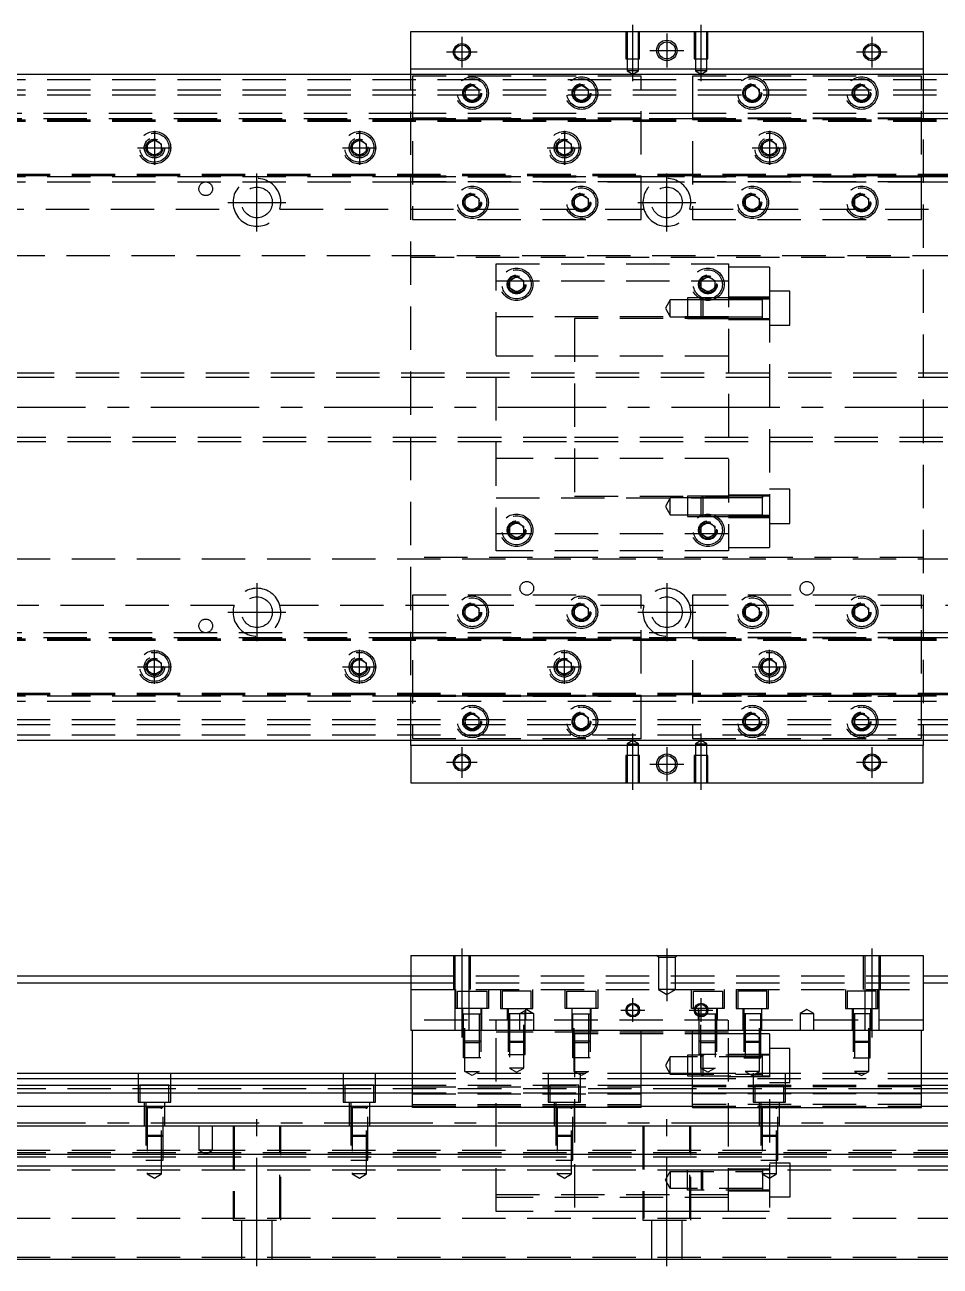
# Model space of a CAD drawing. Extents: x -29 to 1059, y -308 to 112.
# Drawn here: x 239.1 to 507, y -251.5 to 112 of the extents above; entities that cross this region are included whole.
import ezdxf

# ---------------------------------------------------------------- set-up
doc = ezdxf.new("R2010")
doc.units = 0
doc.linetypes.add('CENTER', pattern=[50.8, 31.75, -6.35, 6.35, -6.35])
doc.linetypes.add('DASHED', pattern=[19.05, 12.7, -6.35])
doc.layers.get('0').update_dxf_attribs({"linetype": 'CONTINUOUS'})
doc.layers.add('CENTER', color=1, linetype='CENTER')

msp = doc.modelspace()

# ---------------------------------------------------------------- linework, layer by layer
at = {"color": 7, "linetype": 'CONTINUOUS'}
for p, q in [((352, 99), (352, 110)), ((352, 110), (502, 110)), ((502, 110), (502, 99)), ((502, 99), (352, 99)), ((352, 97.5), (352, 99)), ((502, 99), (502, 97.5)), ((851, 97.5), (3, 97.5)), ((3, -97.5), (851, -97.5)), ((352, -99), (352, -97.5)), ((502, -97.5), (502, -99)), ((352, -99), (352, -110)), ((502, -99), (352, -99)), ((502, -110), (502, -99)), ((352, -110), (502, -110)), ((352, -160.49), (352, -182.49)), ((352, -160.49), (502, -160.49)), ((502, -160.49), (502, -182.49)), ((3, -166.49), (352, -166.49)), ((502, -166.49), (851, -166.49)), ((11, -168.49), (352, -168.49)), ((502, -168.49), (843, -168.49)), ((502, -182.49), (352, -182.49)), ((352.5, -204.99), (352.5, -182.49)), ((419.5, -204.99), (419.5, -182.49)), ((434.5, -204.99), (434.5, -182.49)), ((501.5, -204.99), (501.5, -182.49)), ((17, -194.99), (352.5, -194.99)), ((419.5, -194.99), (434.5, -194.99)), ((501.5, -194.99), (837, -194.99)), ((17, -196.529608), (352.5, -196.529608)), ((352.5, -198.61154), (17, -198.61154)), ((419.5, -196.529608), (434.5, -196.529608)), ((434.5, -198.61154), (419.5, -198.61154)), ((501.5, -196.529608), (837, -196.529608)), ((837, -198.61154), (501.5, -198.61154)), ((352.5, -200.826666), (17, -200.826666)), ((434.5, -200.826666), (419.5, -200.826666)), ((837, -200.826666), (501.5, -200.826666)), ((17, -204.671934), (352.5, -204.671934)), ((419.5, -204.99), (352.5, -204.99)), ((419.5, -204.671934), (434.5, -204.671934)), ((434.5, -204.99), (501.5, -204.99)), ((501.5, -204.671934), (837, -204.671934)), ((837, -210.49), (17, -210.49)), ((837, -218.79), (17, -218.79)), ((837, -222.19), (17, -222.19)), ((837, -249.49), (17, -249.49))]:
    msp.add_line(p, q, dxfattribs=at)
at = {"color": 3, "linetype": 'DASHED'}
for p, q in [((415.000006, 110), (415.000006, 102)), ((415.35, 110), (415.35, 102)), ((418.65, 102), (418.65, 110)), ((418.999994, 102), (418.999994, 110)), ((435.000006, 110), (435.000006, 102)), ((435.35, 110), (435.35, 102)), ((438.65, 102), (438.65, 110)), ((438.999994, 102), (438.999994, 110)), ((415.000006, 102), (418.999994, 102)), ((415.35, 102), (415.35, 98.5)), ((418.65, 98.5), (418.65, 102)), ((435.000006, 102), (438.999994, 102)), ((435.35, 102), (435.35, 98.5)), ((438.65, 98.5), (438.65, 102)), ((418.65, 98.5), (415.35, 98.5)), ((415.35, 98.5), (417, 97.547372)), ((417, 97.547372), (418.65, 98.5)), ((438.65, 98.5), (435.35, 98.5)), ((435.35, 98.5), (437, 97.547372)), ((437, 97.547372), (438.65, 98.5)), ((17, 96), (837, 96)), ((352, -97.5), (352, 97.5)), ((419.5, 97), (352.5, 97)), ((352.5, 97), (352.5, 55)), ((419.5, 55), (419.5, 97)), ((501.5, 97), (434.5, 97)), ((434.5, 97), (434.5, 55)), ((501.5, 55), (501.5, 97)), ((502, 97.5), (502, -97.5)), ((17, 93), (837, 93)), ((17, 91.5), (837, 91.5)), ((367.5, 92), (367.512884, 92.253488)), ((368, 93.1547), (370, 94.309402)), ((368, 90.8453), (368, 93.1547)), ((370, 94.309402), (372, 93.1547)), ((372, 93.1547), (372, 90.8453)), ((399.5, 92), (399.518502, 92.303588)), ((400, 93.1547), (402, 94.309402)), ((400, 90.8453), (400, 93.1547)), ((402, 94.309402), (404, 93.1547)), ((404, 93.1547), (404, 90.8453)), ((450, 93.1547), (452, 94.309402)), ((450, 90.8453), (450, 93.1547)), ((452, 94.309402), (454, 93.1547)), ((454, 93.1547), (454, 90.8453)), ((454.483582, 92.286038), (454.5, 92)), ((482, 93.1547), (484, 94.309402)), ((482, 90.8453), (482, 93.1547)), ((484, 94.309402), (486, 93.1547)), ((486, 93.1547), (486, 90.8453)), ((486.483582, 92.286038), (486.5, 92)), ((370, 89.690598), (368, 90.8453)), ((372, 90.8453), (370, 89.690598)), ((402, 89.690598), (400, 90.8453)), ((404, 90.8453), (402, 89.690598)), ((452, 89.690598), (450, 90.8453)), ((454, 90.8453), (452, 89.690598)), ((484, 89.690598), (482, 90.8453)), ((486, 90.8453), (484, 89.690598)), ((352.5, 86), (17, 86)), ((352.5, 84.460392), (17, 84.460392)), ((17, 84.204452), (837, 84.204452)), ((17, 84.2), (837, 84.2)), ((17, 83.8), (837, 83.8)), ((419.5, 86), (352.5, 86)), ((419.5, 86), (352.5, 86)), ((419.5, 84.643014), (352.5, 84.643014)), ((352.5, 84.6), (419.5, 84.6)), ((419.5, 84.460392), (352.5, 84.460392)), ((419.5, 84.460392), (352.5, 84.460392)), ((352.5, 84.3), (419.5, 84.3)), ((434.5, 86), (419.5, 86)), ((434.5, 84.460392), (419.5, 84.460392)), ((501.5, 86), (434.5, 86)), ((501.5, 86), (434.5, 86)), ((501.5, 84.643014), (434.5, 84.643014)), ((434.5, 84.6), (501.5, 84.6)), ((501.5, 84.460392), (434.5, 84.460392)), ((501.5, 84.460392), (434.5, 84.460392)), ((434.5, 84.3), (501.5, 84.3)), ((837, 86), (501.5, 86)), ((837, 84.460392), (501.5, 84.460392)), ((275, 77.1547), (277, 78.309402)), ((275, 74.8453), (275, 77.1547)), ((277, 78.309402), (279, 77.1547)), ((279, 77.1547), (279, 74.8453)), ((335, 77.1547), (337, 78.309402)), ((335, 74.8453), (335, 77.1547)), ((337, 78.309402), (339, 77.1547)), ((339, 77.1547), (339, 74.8453)), ((395, 77.1547), (397, 78.309402)), ((395, 74.8453), (395, 77.1547)), ((397, 78.309402), (399, 77.1547)), ((399, 77.1547), (399, 74.8453)), ((455, 77.1547), (457, 78.309402)), ((455, 74.8453), (455, 77.1547)), ((457, 78.309402), (459, 77.1547)), ((459, 77.1547), (459, 74.8453)), ((274.5, 76), (274.518502, 76.303588)), ((277, 73.690598), (275, 74.8453)), ((279, 74.8453), (277, 73.690598)), ((337, 73.690598), (335, 74.8453)), ((339, 74.8453), (337, 73.690598)), ((339.483582, 76.286038), (339.5, 76)), ((397, 73.690598), (395, 74.8453)), ((399, 74.8453), (397, 73.690598)), ((399.483582, 76.286038), (399.5, 76)), ((457, 73.690598), (455, 74.8453)), ((459, 74.8453), (457, 73.690598)), ((459.483582, 76.286038), (459.5, 76)), ((837, 68.2), (17, 68.2)), ((837, 67.8), (17, 67.8)), ((837, 67.795548), (17, 67.795548)), ((17, 67.539608), (352.5, 67.539608)), ((17, 66), (352.5, 66)), ((419.5, 67.7), (352.5, 67.7)), ((419.5, 67.539608), (352.5, 67.539608)), ((352.5, 67.539608), (419.5, 67.539608)), ((419.5, 67.4), (352.5, 67.4)), ((419.5, 67.356986), (352.5, 67.356986)), ((419.5, 66), (352.5, 66)), ((352.5, 66), (419.5, 66)), ((419.5, 67.539608), (434.5, 67.539608)), ((419.5, 66), (434.5, 66)), ((501.5, 67.7), (434.5, 67.7)), ((501.5, 67.539608), (434.5, 67.539608)), ((434.5, 67.539608), (501.5, 67.539608)), ((501.5, 67.4), (434.5, 67.4)), ((501.5, 67.356986), (434.5, 67.356986)), ((501.5, 66), (434.5, 66)), ((434.5, 66), (501.5, 66)), ((501.5, 67.539608), (837, 67.539608)), ((501.5, 66), (837, 66)), ((368, 61.1547), (370, 62.309402)), ((370, 62.309402), (372, 61.1547)), ((400, 61.1547), (402, 62.309402)), ((402, 62.309402), (404, 61.1547)), ((450, 61.1547), (452, 62.309402)), ((452, 62.309402), (454, 61.1547)), ((482, 61.1547), (484, 62.309402)), ((484, 62.309402), (486, 61.1547)), ((368, 58.8453), (368, 61.1547)), ((370, 57.690598), (368, 58.8453)), ((372, 58.8453), (370, 57.690598)), ((372, 61.1547), (372, 58.8453)), ((372.483582, 60.286038), (372.5, 60)), ((400, 58.8453), (400, 61.1547)), ((402, 57.690598), (400, 58.8453)), ((404, 58.8453), (402, 57.690598)), ((404, 61.1547), (404, 58.8453)), ((404.483582, 60.286038), (404.5, 60)), ((450, 58.8453), (450, 61.1547)), ((452, 57.690598), (450, 58.8453)), ((454, 58.8453), (452, 57.690598)), ((454, 61.1547), (454, 58.8453)), ((454.483582, 60.286038), (454.5, 60)), ((482, 58.8453), (482, 61.1547)), ((484, 57.690598), (482, 58.8453)), ((486, 58.8453), (484, 57.690598)), ((486, 61.1547), (486, 58.8453)), ((486.483582, 60.286038), (486.5, 60)), ((73.708204, 58), (300.291796, 58)), ((313.708204, 58), (420.291796, 58)), ((352.5, 55), (419.5, 55)), ((433.708204, 58), (540.291796, 58)), ((434.5, 55), (501.5, 55)), ((22.640312, 44.5), (837, 44.5)), ((352, 44), (502, 44)), ((377, 42), (445, 42)), ((377, -42), (377, 42)), ((445, 42), (445, -42)), ((457, 41), (445, 41)), ((457, 41), (457, 31.701734)), ((377, 37), (445, 37)), ((381, 37.1547), (383, 38.309402)), ((381, 34.8453), (381, 37.1547)), ((383, 38.309402), (385, 37.1547)), ((385, 37.1547), (385, 34.8453)), ((437, 37.1547), (439, 38.309402)), ((437, 34.8453), (437, 37.1547)), ((439, 38.309402), (441, 37.1547)), ((441, 37.1547), (441, 34.8453)), ((380.5, 36), (380.512884, 36.253488)), ((383, 33.690598), (381, 34.8453)), ((385, 34.8453), (383, 33.690598)), ((439, 33.690598), (437, 34.8453)), ((441, 34.8453), (439, 33.690598)), ((441.483582, 36.286038), (441.5, 36)), ((463, 34.011852), (457, 34.011852)), ((463, 24.011852), (463, 34.011852)), ((428, 31.511852), (426.556624, 29.011852)), ((428, 26.511852), (428, 31.511852)), ((433, 31.511852), (428, 31.511852)), ((433, 32.011846), (433, 26.011856)), ((437.49998, 32.011846), (433, 32.011846)), ((436.99998, 31.511852), (433, 31.511852)), ((437.5, 32.011852), (437, 31.511852)), ((437, 26.511852), (437, 31.511852)), ((445, 31.511852), (437, 31.511852)), ((445, 31.511852), (437, 31.511852)), ((437.5, 32.011852), (437.5, 26.011852)), ((445, 32.011852), (437.5, 32.011852)), ((445, 32.011846), (437.5, 32.011846)), ((457, 32.261852), (445, 32.261852)), ((457, 31.701734), (445, 31.701734)), ((455.005, 32.011852), (445.00002, 32.011852)), ((455, 31.511852), (445.00002, 31.511852)), ((457, 32.011852), (454.995, 32.011852)), ((455, 26.011846), (455, 32.011856)), ((457, 31.701734), (457, -31.701734)), ((445, 26.5), (377, 26.5)), ((400, 26), (400, -26)), ((445, 26), (400, 26)), ((426.556624, 29.011852), (428, 26.511852)), ((428, 26.511852), (433, 26.511852)), ((433, 26.511852), (436.99998, 26.511852)), ((433, 26.011856), (437.49998, 26.011856)), ((437, 26.511852), (445, 26.511852)), ((437, 26.511852), (445, 26.511852)), ((437, 26.511852), (437.5, 26.011852)), ((437.5, 26.011856), (445, 26.011856)), ((437.5, 26.011852), (445, 26.011852)), ((445, 25.761852), (457, 25.761852)), ((445.00002, 26.511852), (455, 26.511852)), ((445.00002, 26.011852), (455.005, 26.011852)), ((454.995, 26.011852), (457, 26.011852)), ((457, 24.011852), (463, 24.011852)), ((445, 15), (377, 15)), ((399.99998, 10), (42, 10)), ((399.99998, 8.75), (42, 8.75)), ((457, 10), (400, 10)), ((457, 9.999994), (400, 9.999994)), ((457, 8.75), (400, 8.75)), ((457, 8.75), (400, 8.75)), ((780.005, 10), (457.00002, 10)), ((780, 8.75), (457.00002, 8.75)), ((42, -8.75), (399.99998, -8.75)), ((42, -10), (399.99998, -10)), ((400, -8.75), (457, -8.75)), ((400, -8.75), (457, -8.75)), ((400, -9.999994), (457, -9.999994)), ((400, -10), (457, -10)), ((457.00002, -8.75), (780, -8.75)), ((457.00002, -10), (780.005, -10)), ((445, -15), (377, -15)), ((463, -24.011852), (457, -24.011852)), ((463, -34.011852), (463, -24.011852)), ((377, -26.5), (445, -26.5)), ((400, -26), (445, -26)), ((428, -26.511852), (426.556624, -29.011852)), ((426.556624, -29.011852), (428, -31.511852)), ((428, -31.511852), (428, -26.511852)), ((433, -26.511852), (428, -26.511852)), ((433, -26.011856), (433, -32.011846)), ((437.49998, -26.011856), (433, -26.011856)), ((436.99998, -26.511852), (433, -26.511852)), ((437.5, -26.011852), (437, -26.511852)), ((437, -31.511852), (437, -26.511852)), ((445, -26.511852), (437, -26.511852)), ((445, -26.511852), (437, -26.511852)), ((437.5, -26.011852), (437.5, -32.011852)), ((445, -26.011852), (437.5, -26.011852)), ((445, -26.011856), (437.5, -26.011856)), ((457, -25.761852), (445, -25.761852)), ((455.005, -26.011852), (445.00002, -26.011852)), ((455, -26.511852), (445.00002, -26.511852)), ((457, -26.011852), (454.995, -26.011852)), ((455, -32.010828), (455, -26.011846)), ((455, -26.361648), (455, -26.011852)), ((455, -26.011852), (455, -26.361648)), ((455, -31.662054), (455, -26.361648)), ((428, -31.511852), (433, -31.511852)), ((433, -31.511852), (436.99998, -31.511852)), ((433, -32.011846), (437.49998, -32.011846)), ((437, -31.511852), (445, -31.511852)), ((437, -31.511852), (445, -31.511852)), ((437, -31.511852), (437.5, -32.011852)), ((437.5, -32.011846), (445, -32.011846)), ((437.5, -32.011852), (445, -32.011852)), ((457, -31.701734), (445, -31.701734)), ((457, -31.701734), (445, -31.701734)), ((445, -32.261852), (457, -32.261852)), ((445.00002, -31.511852), (455, -31.511852)), ((445.00002, -32.011852), (455.005, -32.011852)), ((454.995, -32.011852), (457, -32.011852)), ((455, -32.011852), (455, -31.662054)), ((455, -31.662054), (455, -32.011852)), ((455, -32.011856), (455, -32.010828)), ((457, -31.701734), (457, -41)), ((381, -34.8453), (383, -33.690598)), ((381, -37.1547), (381, -34.8453)), ((383, -33.690598), (385, -34.8453)), ((385, -34.8453), (385, -37.1547)), ((385.483582, -35.713962), (385.5, -36)), ((437, -34.8453), (439, -33.690598)), ((437, -37.1547), (437, -34.8453)), ((439, -33.690598), (441, -34.8453)), ((441, -34.8453), (441, -37.1547)), ((441.483582, -35.713962), (441.5, -36)), ((457, -34.011852), (463, -34.011852)), ((445, -37), (377, -37)), ((383, -38.309402), (381, -37.1547)), ((385, -37.1547), (383, -38.309402)), ((439, -38.309402), (437, -37.1547)), ((441, -37.1547), (439, -38.309402)), ((445, -42), (377, -42)), ((445, -41), (457, -41)), ((837, -44.5), (22.640312, -44.5)), ((502, -44), (352, -44)), ((300.291796, -58), (73.708204, -58)), ((420.291796, -58), (313.708204, -58)), ((352.5, -55), (352.5, -97)), ((419.5, -55), (352.5, -55)), ((368, -58.8453), (370, -57.690598)), ((370, -57.690598), (372, -58.8453)), ((400, -58.8453), (402, -57.690598)), ((402, -57.690598), (404, -58.8453)), ((419.5, -97), (419.5, -55)), ((540.291796, -58), (433.708204, -58)), ((501.5, -55), (434.5, -55)), ((434.5, -55), (434.5, -97)), ((450, -58.8453), (452, -57.690598)), ((452, -57.690598), (454, -58.8453)), ((482, -58.8453), (484, -57.690598)), ((484, -57.690598), (486, -58.8453)), ((501.5, -97), (501.5, -55)), ((367.5, -60), (367.512884, -59.746512)), ((368, -61.1547), (368, -58.8453)), ((370, -62.309402), (368, -61.1547)), ((372, -61.1547), (370, -62.309402)), ((372, -58.8453), (372, -61.1547)), ((400, -61.1547), (400, -58.8453)), ((402, -62.309402), (400, -61.1547)), ((404, -61.1547), (402, -62.309402)), ((404, -58.8453), (404, -61.1547)), ((404.483582, -59.713962), (404.5, -60)), ((450, -61.1547), (450, -58.8453)), ((452, -62.309402), (450, -61.1547)), ((454, -61.1547), (452, -62.309402)), ((454, -58.8453), (454, -61.1547)), ((454.483582, -59.713962), (454.5, -60)), ((481.5, -60), (481.512884, -59.746512)), ((482, -61.1547), (482, -58.8453)), ((484, -62.309402), (482, -61.1547)), ((486, -61.1547), (484, -62.309402)), ((486, -58.8453), (486, -61.1547)), ((352.5, -66), (17, -66)), ((352.5, -67.539608), (17, -67.539608)), ((17, -67.795548), (837, -67.795548)), ((17, -67.8), (837, -67.8)), ((17, -68.2), (837, -68.2)), ((419.5, -66), (352.5, -66)), ((419.5, -66), (352.5, -66)), ((419.5, -67.356986), (352.5, -67.356986)), ((352.5, -67.4), (419.5, -67.4)), ((419.5, -67.539608), (352.5, -67.539608)), ((419.5, -67.539608), (352.5, -67.539608)), ((352.5, -67.7), (419.5, -67.7)), ((434.5, -66), (419.5, -66)), ((434.5, -67.539608), (419.5, -67.539608)), ((501.5, -66), (434.5, -66)), ((501.5, -66), (434.5, -66)), ((501.5, -67.356986), (434.5, -67.356986)), ((434.5, -67.4), (501.5, -67.4)), ((501.5, -67.539608), (434.5, -67.539608)), ((501.5, -67.539608), (434.5, -67.539608)), ((434.5, -67.7), (501.5, -67.7)), ((837, -66), (501.5, -66)), ((837, -67.539608), (501.5, -67.539608)), ((275, -74.8453), (277, -73.690598)), ((275, -77.1547), (275, -74.8453)), ((277, -73.690598), (279, -74.8453)), ((279, -74.8453), (279, -77.1547)), ((279.483582, -75.713962), (279.5, -76)), ((334.5, -76), (334.512884, -75.746512)), ((335, -74.8453), (337, -73.690598)), ((335, -77.1547), (335, -74.8453)), ((337, -73.690598), (339, -74.8453)), ((339, -74.8453), (339, -77.1547)), ((395, -74.8453), (397, -73.690598)), ((395, -77.1547), (395, -74.8453)), ((397, -73.690598), (399, -74.8453)), ((399, -74.8453), (399, -77.1547)), ((399.483582, -75.713962), (399.5, -76)), ((454.5, -76), (454.518502, -75.696412)), ((455, -74.8453), (457, -73.690598)), ((455, -77.1547), (455, -74.8453)), ((457, -73.690598), (459, -74.8453)), ((459, -74.8453), (459, -77.1547)), ((277, -78.309402), (275, -77.1547)), ((279, -77.1547), (277, -78.309402)), ((337, -78.309402), (335, -77.1547)), ((339, -77.1547), (337, -78.309402)), ((397, -78.309402), (395, -77.1547)), ((399, -77.1547), (397, -78.309402)), ((457, -78.309402), (455, -77.1547)), ((459, -77.1547), (457, -78.309402)), ((837, -83.8), (17, -83.8)), ((837, -84.2), (17, -84.2)), ((837, -84.204452), (17, -84.204452)), ((17, -84.460392), (837, -84.460392)), ((17, -86), (837, -86)), ((352.5, -84.3), (419.5, -84.3)), ((352.5, -84.6), (419.5, -84.6)), ((419.5, -84.643014), (352.5, -84.643014)), ((434.5, -84.3), (501.5, -84.3)), ((434.5, -84.6), (501.5, -84.6)), ((501.5, -84.643014), (434.5, -84.643014)), ((368, -90.8453), (370, -89.690598)), ((368, -93.1547), (368, -90.8453)), ((370, -89.690598), (372, -90.8453)), ((372, -90.8453), (372, -93.1547)), ((400, -90.8453), (402, -89.690598)), ((400, -93.1547), (400, -90.8453)), ((402, -89.690598), (404, -90.8453)), ((404, -90.8453), (404, -93.1547)), ((450, -90.8453), (452, -89.690598)), ((450, -93.1547), (450, -90.8453)), ((452, -89.690598), (454, -90.8453)), ((454, -90.8453), (454, -93.1547)), ((482, -90.8453), (484, -89.690598)), ((482, -93.1547), (482, -90.8453)), ((484, -89.690598), (486, -90.8453)), ((486, -90.8453), (486, -93.1547)), ((837, -91.5), (17, -91.5)), ((837, -93), (17, -93)), ((370, -94.309402), (368, -93.1547)), ((372, -93.1547), (370, -94.309402)), ((372.483582, -91.713962), (372.5, -92)), ((402, -94.309402), (400, -93.1547)), ((404, -93.1547), (402, -94.309402)), ((404.483582, -91.713962), (404.5, -92)), ((449.5, -92), (449.518502, -91.696412)), ((452, -94.309402), (450, -93.1547)), ((454, -93.1547), (452, -94.309402)), ((481.5, -92), (481.512884, -91.746512)), ((484, -94.309402), (482, -93.1547)), ((486, -93.1547), (484, -94.309402)), ((837, -96), (17, -96)), ((352.5, -97), (419.5, -97)), ((417, -97.547372), (415.35, -98.5)), ((418.65, -98.5), (417, -97.547372)), ((434.5, -97), (501.5, -97)), ((437, -97.547372), (435.35, -98.5)), ((438.65, -98.5), (437, -97.547372)), ((415.35, -98.5), (417, -98.5)), ((415.35, -98.5), (415.35, -102)), ((417, -98.5), (418.65, -98.5)), ((418.65, -102), (418.65, -98.5)), ((435.35, -98.5), (437, -98.5)), ((435.35, -98.5), (435.35, -102)), ((437, -98.5), (438.65, -98.5)), ((438.65, -102), (438.65, -98.5)), ((418.999994, -102), (415.000006, -102)), ((415.000006, -102), (415.000006, -110)), ((415.35, -102), (415.35, -110)), ((418.65, -110), (418.65, -102)), ((418.999994, -110), (418.999994, -102)), ((438.999994, -102), (435.000006, -102)), ((435.000006, -102), (435.000006, -110)), ((435.35, -102), (435.35, -110)), ((438.65, -110), (438.65, -102)), ((438.999994, -110), (438.999994, -102)), ((364.500006, -160.49), (364.500006, -170.49)), ((364.9, -160.49), (364.9, -170.49)), ((369.1, -170.49), (369.1, -160.49)), ((369.499994, -170.49), (369.499994, -160.49)), ((424.5, -160.99), (424, -160.49)), ((424.5, -160.99), (424.5, -170.49)), ((424.5, -160.99), (429.5, -160.99)), ((429.5, -160.99), (430, -160.49)), ((429.5, -170.49), (429.5, -160.99)), ((484.500006, -160.49), (484.500006, -170.49)), ((484.9, -160.49), (484.9, -170.49)), ((489.1, -170.49), (489.1, -160.49)), ((489.499994, -170.49), (489.499994, -160.49)), ((352, -166.49), (502, -166.49)), ((352, -168.49), (502, -168.49)), ((352, -170.49), (502, -170.49)), ((364.9, -170.49), (364.9, -182.49)), ((365.25, -175.99), (365.25, -170.49)), ((369.1, -182.49), (369.1, -170.49)), ((374.75, -170.49), (374.75, -175.99)), ((378.25, -170.49), (378.25, -175.99)), ((387.75, -175.99), (387.75, -170.49)), ((397.25, -175.99), (397.25, -170.49)), ((406.75, -170.49), (406.75, -175.99)), ((429.5, -170.49), (424.5, -170.49)), ((424.5, -170.49), (427, -171.933376)), ((427, -171.933376), (429.5, -170.49)), ((434.25, -175.99), (434.25, -170.49)), ((443.75, -170.49), (443.75, -175.99)), ((447.25, -170.49), (447.25, -175.99)), ((456.75, -175.99), (456.75, -170.49)), ((479.25, -170.49), (479.25, -175.99)), ((484.9, -170.49), (484.9, -182.49)), ((488.75, -175.99), (488.75, -170.49)), ((489.1, -182.49), (489.1, -170.49)), ((365.75, -170.99), (374.25, -170.99)), ((365.75, -175.99), (365.75, -170.99)), ((374.25, -170.99), (374.25, -175.99)), ((387.25, -170.99), (378.75, -170.99)), ((378.75, -170.99), (378.75, -175.99)), ((387.25, -175.99), (387.25, -170.99)), ((397.75, -170.99), (406.25, -170.99)), ((397.75, -175.99), (397.75, -170.99)), ((406.25, -170.99), (406.25, -175.99)), ((434.75, -170.99), (443.25, -170.99)), ((434.75, -175.99), (434.75, -170.99)), ((443.25, -170.99), (443.25, -175.99)), ((456.25, -170.99), (447.75, -170.99)), ((447.75, -170.99), (447.75, -175.99)), ((456.25, -175.99), (456.25, -170.99)), ((488.25, -170.99), (479.75, -170.99)), ((479.75, -170.99), (479.75, -175.99)), ((488.25, -175.99), (488.25, -170.99)), ((374.75, -175.99), (365.25, -175.99)), ((367.25, -182.49), (367.25, -175.99)), ((367.499994, -177.59), (372.500006, -177.59)), ((367.500006, -190.49), (367.500006, -175.99)), ((367.9, -194.49), (367.9, -177.59)), ((372.1, -177.59), (372.1, -194.49)), ((372.499994, -175.99), (372.499994, -190.49)), ((372.75, -175.99), (372.75, -182.49)), ((378.25, -175.99), (387.75, -175.99)), ((380.25, -175.99), (380.25, -179.49)), ((385.500006, -177.59), (380.499994, -177.59)), ((385.500006, -177.59), (380.499994, -177.59)), ((380.500006, -175.99), (380.500006, -189.49)), ((380.9, -177.59), (380.9, -193.49)), ((384, -177.49), (386, -176.3353)), ((386, -177.49), (384, -177.49)), ((384, -182.49), (384, -177.49)), ((385.1, -193.49), (385.1, -177.59)), ((385.499994, -189.49), (385.499994, -175.99)), ((385.75, -179.49), (385.75, -175.99)), ((386, -176.3353), (388, -177.49)), ((388, -177.49), (386, -177.49)), ((388, -177.49), (388, -182.49)), ((406.75, -175.99), (397.25, -175.99)), ((399.25, -182.49), (399.25, -175.99)), ((399.499994, -177.59), (404.500006, -177.59)), ((399.500006, -190.49), (399.500006, -175.99)), ((399.9, -194.49), (399.9, -177.59)), ((404.1, -177.59), (404.1, -194.49)), ((404.499994, -175.99), (404.499994, -190.49)), ((404.75, -175.99), (404.75, -182.49)), ((443.75, -175.99), (434.25, -175.99)), ((436.25, -179.49), (436.25, -175.99)), ((436.499994, -177.59), (441.500006, -177.59)), ((436.499994, -177.59), (441.500006, -177.59)), ((436.500006, -189.49), (436.500006, -175.99)), ((436.9, -193.49), (436.9, -177.59)), ((441.1, -177.59), (441.1, -193.49)), ((441.499994, -175.99), (441.499994, -189.49)), ((441.75, -175.99), (441.75, -179.49)), ((447.25, -175.99), (456.75, -175.99)), ((449.25, -175.99), (449.25, -182.49)), ((454.500006, -177.59), (449.499994, -177.59)), ((449.500006, -175.99), (449.500006, -190.49)), ((449.9, -177.59), (449.9, -194.49)), ((454.1, -194.49), (454.1, -177.59)), ((454.499994, -190.49), (454.499994, -175.99)), ((454.75, -182.49), (454.75, -175.99)), ((468, -176.3353), (466, -177.49)), ((466, -177.49), (468, -177.49)), ((466, -177.49), (466, -182.49)), ((470, -177.49), (468, -176.3353)), ((468, -177.49), (470, -177.49)), ((470, -182.49), (470, -177.49)), ((479.25, -175.99), (488.75, -175.99)), ((481.25, -175.99), (481.25, -182.49)), ((486.500006, -177.59), (481.499994, -177.59)), ((481.500006, -175.99), (481.500006, -190.49)), ((481.9, -177.59), (481.9, -194.49)), ((486.1, -194.49), (486.1, -177.59)), ((486.499994, -190.49), (486.499994, -175.99)), ((486.75, -182.49), (486.75, -175.99)), ((502, -179.49), (352, -179.49)), ((377, -182.49), (377, -179.49)), ((445, -182.49), (445, -179.49)), ((377, -235.49), (377, -182.49)), ((445, -182.99), (377, -182.99)), ((400, -183.49), (400, -235.49)), ((445, -183.49), (400, -183.49)), ((445, -235.49), (445, -182.49)), ((457, -183.49), (445, -183.49)), ((449.9, -183.49), (449.5, -183.49)), ((457, -183.49), (457, -235.49)), ((372.5, -185.59), (367.5, -185.59)), ((367.9, -185.99), (367.5, -185.59)), ((367.9, -185.99), (372.1, -185.99)), ((372.5, -185.59), (372.1, -185.99)), ((380.5, -185.59), (385.5, -185.59)), ((380.5, -185.59), (380.9, -185.99)), ((385.1, -185.99), (380.9, -185.99)), ((385.1, -185.99), (385.5, -185.59)), ((404.5, -185.59), (399.5, -185.59)), ((399.9, -185.99), (399.5, -185.59)), ((399.9, -185.99), (404.1, -185.99)), ((404.5, -185.59), (404.1, -185.99)), ((441.5, -185.59), (436.5, -185.59)), ((436.9, -185.99), (436.5, -185.59)), ((436.9, -185.99), (441.1, -185.99)), ((441.5, -185.59), (441.1, -185.99)), ((449.5, -185.59), (454.5, -185.59)), ((449.5, -185.59), (449.9, -185.99)), ((454.1, -185.99), (449.9, -185.99)), ((454.1, -185.99), (454.5, -185.59)), ((463, -187.74), (457, -187.74)), ((463, -197.74), (463, -187.74)), ((481.5, -185.59), (486.5, -185.59)), ((481.5, -185.59), (481.9, -185.99)), ((486.1, -185.99), (481.9, -185.99)), ((486.1, -185.99), (486.5, -185.59)), ((372.499994, -190.49), (367.500006, -190.49)), ((380.500006, -189.49), (385.499994, -189.49)), ((404.499994, -190.49), (399.500006, -190.49)), ((428, -190.24), (426.556624, -192.74)), ((428, -195.24), (428, -190.24)), ((455, -190.24), (428, -190.24)), ((433, -189.740006), (433, -195.739994)), ((457, -189.740006), (433, -189.740006)), ((441.499994, -189.49), (436.500006, -189.49)), ((437.5, -189.74), (437, -190.24)), ((437, -195.24), (437, -190.24)), ((437.5, -189.74), (437.5, -195.74)), ((457, -189.49), (445, -189.49)), ((449.500006, -190.49), (454.499994, -190.49)), ((455, -195.740006), (455, -189.739994)), ((481.500006, -190.49), (486.499994, -190.49)), ((272.25, -194.99), (272.25, -203.49)), ((281.75, -203.49), (281.75, -194.99)), ((332.25, -194.99), (332.25, -203.49)), ((341.75, -203.49), (341.75, -194.99)), ((352.5, -194.99), (419.5, -194.99)), ((367.9, -194.49), (372.1, -194.49)), ((370, -195.702436), (367.9, -194.49)), ((372.1, -194.49), (370, -195.702436)), ((385.1, -193.49), (380.9, -193.49)), ((380.9, -193.49), (383, -194.702436)), ((383, -194.702436), (385.1, -193.49)), ((392.25, -194.99), (392.25, -203.49)), ((399.9, -194.49), (404.1, -194.49)), ((402, -195.702436), (399.9, -194.49)), ((401.75, -203.49), (401.75, -194.99)), ((404.1, -194.49), (402, -195.702436)), ((426.556624, -192.74), (428, -195.24)), ((428, -195.24), (455, -195.24)), ((433, -195.739994), (457, -195.739994)), ((434.5, -194.99), (501.5, -194.99)), ((436.9, -193.49), (441.1, -193.49)), ((439, -194.702436), (436.9, -193.49)), ((437, -195.24), (437.5, -195.74)), ((441.1, -193.49), (439, -194.702436)), ((445, -195.99), (457, -195.99)), ((454.1, -194.49), (449.9, -194.49)), ((449.9, -194.49), (452, -195.702436)), ((452, -195.702436), (454.1, -194.49)), ((452.25, -194.99), (452.25, -203.49)), ((461.75, -203.49), (461.75, -194.99)), ((486.1, -194.49), (481.9, -194.49)), ((481.9, -194.49), (484, -195.702436)), ((484, -195.702436), (486.1, -194.49)), ((42, -199.489994), (780, -199.489994)), ((281.25, -198.49), (272.75, -198.49)), ((272.75, -198.49), (272.75, -203.49)), ((281.25, -203.49), (281.25, -198.49)), ((341.25, -198.49), (332.75, -198.49)), ((332.75, -198.49), (332.75, -203.49)), ((341.25, -203.49), (341.25, -198.49)), ((352.5, -196.529608), (419.5, -196.529608)), ((419.5, -198.61154), (352.5, -198.61154)), ((352.5, -199.01668), (419.5, -199.01668)), ((401.25, -198.49), (392.75, -198.49)), ((392.75, -198.49), (392.75, -203.49)), ((401.25, -203.49), (401.25, -198.49)), ((434.5, -196.529608), (501.5, -196.529608)), ((501.5, -198.61154), (434.5, -198.61154)), ((501.5, -199.01668), (434.5, -199.01668)), ((461.25, -198.49), (452.75, -198.49)), ((452.75, -198.49), (452.75, -203.49)), ((457, -197.74), (463, -197.74)), ((461.25, -203.49), (461.25, -198.49)), ((42, -200.739994), (780, -200.739994)), ((272.25, -203.49), (281.75, -203.49)), ((274, -203.49), (274, -210.49)), ((274.500006, -203.49), (274.500006, -220.49)), ((279.499994, -220.49), (279.499994, -203.49)), ((280, -210.49), (280, -203.49)), ((332.25, -203.49), (341.75, -203.49)), ((334, -203.49), (334, -210.49)), ((334.500006, -203.49), (334.500006, -220.49)), ((339.499994, -220.49), (339.499994, -203.49)), ((340, -210.49), (340, -203.49)), ((419.5, -200.826666), (352.5, -200.826666)), ((352.5, -201.07), (419.5, -201.07)), ((392.25, -203.49), (401.75, -203.49)), ((394, -203.49), (394, -210.49)), ((394.500006, -203.49), (394.500006, -220.49)), ((399.499994, -220.49), (399.499994, -203.49)), ((400, -210.49), (400, -203.49)), ((501.5, -200.826666), (434.5, -200.826666)), ((501.5, -201.07), (434.5, -201.07)), ((452.25, -203.49), (461.75, -203.49)), ((454, -203.49), (454, -210.49)), ((454.500006, -203.49), (454.500006, -220.49)), ((459.499994, -220.49), (459.499994, -203.49)), ((460, -210.49), (460, -203.49)), ((279.500006, -205.09), (274.499994, -205.09)), ((274.9, -205.09), (274.9, -224.49)), ((279.1, -224.49), (279.1, -205.09)), ((339.500006, -205.09), (334.499994, -205.09)), ((334.9, -205.09), (334.9, -224.49)), ((339.1, -224.49), (339.1, -205.09)), ((352.5, -204.167372), (419.5, -204.167372)), ((352.5, -204.671934), (419.5, -204.671934)), ((399.500006, -205.09), (394.499994, -205.09)), ((394.9, -205.09), (394.9, -224.49)), ((399.1, -224.49), (399.1, -205.09)), ((501.5, -204.167372), (434.5, -204.167372)), ((434.5, -204.671934), (501.5, -204.671934)), ((459.500006, -205.09), (454.499994, -205.09)), ((454.9, -205.09), (454.9, -224.49)), ((459.1, -224.49), (459.1, -205.09)), ((290, -210.49), (290, -217.49)), ((294, -217.49), (294, -210.49)), ((300, -210.49), (300, -237.99)), ((300.291796, -210.49), (300.291796, -237.49)), ((313.708204, -237.49), (313.708204, -210.49)), ((314, -237.99), (314, -210.49)), ((420, -210.49), (420, -237.99)), ((420.291796, -210.49), (420.291796, -237.49)), ((433.708204, -237.49), (433.708204, -210.49)), ((434, -237.99), (434, -210.49)), ((274.5, -213.09), (279.5, -213.09)), ((274.5, -213.09), (274.9, -213.49)), ((279.1, -213.49), (274.9, -213.49)), ((279.1, -213.49), (279.5, -213.09)), ((334.5, -213.09), (339.5, -213.09)), ((334.5, -213.09), (334.9, -213.49)), ((339.1, -213.49), (334.9, -213.49)), ((339.1, -213.49), (339.5, -213.09)), ((394.5, -213.09), (399.5, -213.09)), ((394.5, -213.09), (394.9, -213.49)), ((399.1, -213.49), (394.9, -213.49)), ((399.1, -213.49), (399.5, -213.09)), ((454.5, -213.09), (459.5, -213.09)), ((454.5, -213.09), (454.9, -213.49)), ((459.1, -213.49), (454.9, -213.49)), ((459.1, -213.49), (459.5, -213.09)), ((837, -217.64), (17, -217.64)), ((294, -217.49), (290, -217.49)), ((290, -217.49), (292, -218.6447)), ((292, -218.6447), (294, -217.49)), ((42, -218.24), (780, -218.24)), ((42, -219.49), (780, -219.49)), ((274.500006, -220.49), (279.499994, -220.49)), ((334.500006, -220.49), (339.499994, -220.49)), ((394.500006, -220.49), (399.499994, -220.49)), ((454.500006, -220.49), (459.499994, -220.49)), ((457, -221.24), (463, -221.24)), ((463, -221.24), (463, -231.24)), ((837, -223.34), (17, -223.34)), ((279.1, -224.49), (274.9, -224.49)), ((274.9, -224.49), (277, -225.702436)), ((277, -225.702436), (279.1, -224.49)), ((339.1, -224.49), (334.9, -224.49)), ((334.9, -224.49), (337, -225.702436)), ((337, -225.702436), (339.1, -224.49)), ((399.1, -224.49), (394.9, -224.49)), ((394.9, -224.49), (397, -225.702436)), ((397, -225.702436), (399.1, -224.49)), ((426.556624, -226.24), (428, -223.74)), ((428, -223.74), (428, -228.74)), ((428, -223.74), (455, -223.74)), ((433, -229.239994), (433, -223.240006)), ((433, -223.240006), (457, -223.240006)), ((437, -223.74), (437.5, -223.24)), ((437, -223.74), (437, -228.74)), ((437.5, -229.24), (437.5, -223.24)), ((445, -222.99), (457, -222.99)), ((459.1, -224.49), (454.9, -224.49)), ((454.9, -224.49), (457, -225.702436)), ((455, -223.239994), (455, -229.240006)), ((457, -225.702436), (459.1, -224.49)), ((428, -228.74), (426.556624, -226.24)), ((455, -228.74), (428, -228.74)), ((437.5, -229.24), (437, -228.74)), ((377, -230.49), (445, -230.49)), ((445, -231.336052), (377, -231.336052)), ((457, -229.239994), (433, -229.239994)), ((457, -229.49), (445, -229.49)), ((463, -231.24), (457, -231.24)), ((445, -235.49), (377, -235.49)), ((457, -235.49), (400, -235.49)), ((837, -237.49), (17, -237.49)), ((300, -237.99), (314, -237.99)), ((302.5, -237.99), (302.5, -249.49)), ((311.5, -249.49), (311.5, -237.99)), ((420, -237.99), (434, -237.99)), ((422.5, -237.99), (422.5, -249.49)), ((431.5, -249.49), (431.5, -237.99)), ((837, -248.99), (17, -248.99))]:
    msp.add_line(p, q, dxfattribs=at)
at = {"color": 3, "linetype": 'CONTINUOUS'}
for centre, radius in [((367, 104), 2.5), ((487, 104), 2.5), ((367, -104), 2.5), ((487, -104), 2.5), ((417, -176.49), 2), ((437, -176.49), 2)]:
    msp.add_circle(centre, radius, dxfattribs=at)
at = {"color": 7, "linetype": 'CONTINUOUS'}
for centre, radius in [((367, 104), 2.1), ((427, 104.5), 3), ((427, 104.5), 2.5), ((487, 104), 2.1), ((427, -104.5), 3), ((367, -104), 2.1), ((427, -104.5), 2.5), ((487, -104), 2.1), ((417, -176.49), 1.65), ((437, -176.49), 1.65)]:
    msp.add_circle(centre, radius, dxfattribs=at)
at = {"color": 3, "linetype": 'DASHED'}
for centre, radius in [((370, 92), 4.75), ((370, 92), 4.25), ((370, 92), 2.75), ((402, 92), 4.75), ((402, 92), 4.25), ((402, 92), 2.75), ((452, 92), 4.75), ((452, 92), 4.25), ((452, 92), 2.75), ((484, 92), 4.75), ((484, 92), 4.25), ((484, 92), 2.75), ((370, 92), 2.5), ((402, 92), 2.5), ((452, 92), 2.5), ((484, 92), 2.5), ((277, 76), 4.75), ((277, 76), 4.25), ((337, 76), 4.75), ((337, 76), 4.25), ((397, 76), 4.75), ((397, 76), 4.25), ((457, 76), 4.75), ((457, 76), 4.25), ((277, 76), 3), ((277, 76), 2.5), ((277, 76), 2.1), ((337, 76), 3), ((337, 76), 2.5), ((337, 76), 2.1), ((397, 76), 3), ((397, 76), 2.5), ((397, 76), 2.1), ((457, 76), 3), ((457, 76), 2.5), ((457, 76), 2.1), ((292, 64), 2), ((307, 60), 4.5), ((370, 60), 4.75), ((370, 60), 4.25), ((370, 60), 2.75), ((370, 60), 2.5), ((370, 60), 2.1), ((402, 60), 4.75), ((402, 60), 4.25), ((402, 60), 2.75), ((402, 60), 2.5), ((402, 60), 2.1), ((427, 60), 4.5), ((452, 60), 4.75), ((452, 60), 4.25), ((452, 60), 2.75), ((452, 60), 2.5), ((452, 60), 2.1), ((484, 60), 4.75), ((484, 60), 4.25), ((484, 60), 2.75), ((484, 60), 2.5), ((484, 60), 2.1), ((383, 36), 4.75), ((383, 36), 4.25), ((439, 36), 4.75), ((439, 36), 4.25), ((383, 36), 2.75), ((383, 36), 2.5), ((383, 36), 2.1), ((439, 36), 2.75), ((439, 36), 2.5), ((439, 36), 2.1), ((383, -36), 4.75), ((383, -36), 4.25), ((439, -36), 4.75), ((439, -36), 4.25), ((383, -36), 2.75), ((383, -36), 2.5), ((383, -36), 2.1), ((439, -36), 2.75), ((439, -36), 2.5), ((439, -36), 2.1), ((386, -53), 2), ((468, -53), 2), ((307, -60), 4.5), ((370, -60), 4.75), ((370, -60), 4.25), ((370, -60), 2.75), ((370, -60), 2.5), ((370, -60), 2.1), ((402, -60), 4.75), ((402, -60), 4.25), ((402, -60), 2.75), ((402, -60), 2.5), ((402, -60), 2.1), ((427, -60), 4.5), ((452, -60), 4.75), ((452, -60), 4.25), ((452, -60), 2.75), ((452, -60), 2.5), ((452, -60), 2.1), ((484, -60), 4.75), ((484, -60), 4.25), ((484, -60), 2.75), ((484, -60), 2.5), ((484, -60), 2.1), ((292, -64), 2), ((277, -76), 4.75), ((277, -76), 4.25), ((337, -76), 4.75), ((337, -76), 4.25), ((397, -76), 4.75), ((397, -76), 4.25), ((457, -76), 4.75), ((457, -76), 4.25), ((277, -76), 3), ((277, -76), 2.5), ((277, -76), 2.1), ((337, -76), 3), ((337, -76), 2.5), ((337, -76), 2.1), ((397, -76), 3), ((397, -76), 2.5), ((397, -76), 2.1), ((457, -76), 3), ((457, -76), 2.5), ((457, -76), 2.1), ((370, -92), 4.75), ((370, -92), 4.25), ((370, -92), 2.75), ((370, -92), 2.5), ((402, -92), 4.75), ((402, -92), 4.25), ((402, -92), 2.75), ((402, -92), 2.5), ((452, -92), 4.75), ((452, -92), 4.25), ((452, -92), 2.75), ((452, -92), 2.5), ((484, -92), 4.75), ((484, -92), 4.25), ((484, -92), 2.75), ((484, -92), 2.5)]:
    msp.add_circle(centre, radius, dxfattribs=at)
for centre, radius, start, end in [((370, 92), 2.1, 162.24721, 180), ((370, 92), 2.1, 180, 197.75279), ((370, 92), 2.1, 137.75279, 162.24721), ((370, 92), 2.1, 197.75279, 222.24721), ((370, 92), 2.1, 102.24721, 137.75279), ((370, 92), 2.1, 77.75279, 102.24721), ((370, 92), 2.1, 42.24721, 77.75279), ((370, 92), 2.1, 17.75279, 42.24721), ((370, 92), 2.1, 317.75279, 342.24721), ((370, 92), 2.1, 342.24721, 17.75279), ((402, 92), 2.1, 162.24721, 180), ((402, 92), 2.1, 180, 197.75279), ((402, 92), 2.1, 137.75279, 162.24721), ((402, 92), 2.1, 197.75279, 222.24721), ((402, 92), 2.1, 102.24721, 137.75279), ((402, 92), 2.1, 77.75279, 102.24721), ((402, 92), 2.1, 42.24721, 77.75279), ((402, 92), 2.1, 17.75279, 42.24721), ((402, 92), 2.1, 317.75279, 342.24721), ((402, 92), 2.1, 342.24721, 17.75279), ((452, 92), 2.1, 162.24721, 180), ((452, 92), 2.1, 180, 197.75279), ((452, 92), 2.1, 137.75279, 162.24721), ((452, 92), 2.1, 197.75279, 222.24721), ((452, 92), 2.1, 102.24721, 137.75279), ((452, 92), 2.1, 77.75279, 102.24721), ((452, 92), 2.1, 42.24721, 77.75279), ((452, 92), 2.1, 17.75279, 42.24721), ((452, 92), 2.1, 317.75279, 342.24721), ((452, 92), 2.1, 342.24721, 17.75279), ((484, 92), 2.1, 162.24721, 180), ((484, 92), 2.1, 180, 197.75279), ((484, 92), 2.1, 137.75279, 162.24721), ((484, 92), 2.1, 197.75279, 222.24721), ((484, 92), 2.1, 102.24721, 137.75279), ((484, 92), 2.1, 77.75279, 102.24721), ((484, 92), 2.1, 42.24721, 77.75279), ((484, 92), 2.1, 17.75279, 42.24721), ((484, 92), 2.1, 317.75279, 342.24721), ((484, 92), 2.1, 342.24721, 17.75279), ((370, 92), 2.1, 222.24721, 257.75279), ((370, 92), 2.1, 257.75279, 282.24721), ((370, 92), 2.1, 282.24721, 317.75279), ((402, 92), 2.1, 222.24721, 257.75279), ((402, 92), 2.1, 257.75279, 282.24721), ((402, 92), 2.1, 282.24721, 317.75279), ((452, 92), 2.1, 222.24721, 257.75279), ((452, 92), 2.1, 257.75279, 282.24721), ((452, 92), 2.1, 282.24721, 317.75279), ((484, 92), 2.1, 222.24721, 257.75279), ((484, 92), 2.1, 257.75279, 282.24721), ((484, 92), 2.1, 282.24721, 317.75279), ((307, 60), 7, 343.39845, 196.60155), ((427, 60), 7, 343.39845, 196.60155), ((307, 60), 7, 196.60155, 343.39845), ((427, 60), 7, 196.60155, 343.39845), ((307, -60), 7, 16.60155, 163.39845), ((427, -60), 7, 16.60155, 163.39845), ((307, -60), 7, 163.39845, 16.60155), ((427, -60), 7, 163.39845, 16.60155), ((370, -92), 2.1, 137.75279, 162.24721), ((370, -92), 2.1, 102.24721, 137.75279), ((370, -92), 2.1, 77.75279, 102.24721), ((370, -92), 2.1, 42.24721, 77.75279), ((370, -92), 2.1, 17.75279, 42.24721), ((402, -92), 2.1, 137.75279, 162.24721), ((402, -92), 2.1, 102.24721, 137.75279), ((402, -92), 2.1, 77.75279, 102.24721), ((402, -92), 2.1, 42.24721, 77.75279), ((402, -92), 2.1, 17.75279, 42.24721), ((452, -92), 2.1, 137.75279, 162.24721), ((452, -92), 2.1, 102.24721, 137.75279), ((452, -92), 2.1, 77.75279, 102.24721), ((452, -92), 2.1, 42.24721, 77.75279), ((452, -92), 2.1, 17.75279, 42.24721), ((484, -92), 2.1, 137.75279, 162.24721), ((484, -92), 2.1, 102.24721, 137.75279), ((484, -92), 2.1, 77.75279, 102.24721), ((484, -92), 2.1, 42.24721, 77.75279), ((484, -92), 2.1, 17.75279, 42.24721), ((370, -92), 2.1, 162.24721, 180), ((370, -92), 2.1, 180, 197.75279), ((370, -92), 2.1, 197.75279, 222.24721), ((370, -92), 2.1, 222.24721, 257.75279), ((370, -92), 2.1, 257.75279, 282.24721), ((370, -92), 2.1, 282.24721, 317.75279), ((370, -92), 2.1, 317.75279, 342.24721), ((370, -92), 2.1, 342.24721, 17.75279), ((402, -92), 2.1, 162.24721, 180), ((402, -92), 2.1, 180, 197.75279), ((402, -92), 2.1, 197.75279, 222.24721), ((402, -92), 2.1, 222.24721, 257.75279), ((402, -92), 2.1, 257.75279, 282.24721), ((402, -92), 2.1, 282.24721, 317.75279), ((402, -92), 2.1, 317.75279, 342.24721), ((402, -92), 2.1, 342.24721, 17.75279), ((452, -92), 2.1, 162.24721, 180), ((452, -92), 2.1, 180, 197.75279), ((452, -92), 2.1, 197.75279, 222.24721), ((452, -92), 2.1, 222.24721, 257.75279), ((452, -92), 2.1, 257.75279, 282.24721), ((452, -92), 2.1, 282.24721, 317.75279), ((452, -92), 2.1, 317.75279, 342.24721), ((452, -92), 2.1, 342.24721, 17.75279), ((484, -92), 2.1, 162.24721, 180), ((484, -92), 2.1, 180, 197.75279), ((484, -92), 2.1, 197.75279, 222.24721), ((484, -92), 2.1, 222.24721, 257.75279), ((484, -92), 2.1, 257.75279, 282.24721), ((484, -92), 2.1, 282.24721, 317.75279), ((484, -92), 2.1, 317.75279, 342.24721), ((484, -92), 2.1, 342.24721, 17.75279)]:
    msp.add_arc(centre, radius, start, end, dxfattribs=at)
at = {"layer": 'CENTER', "color": 1, "linetype": 'CENTER'}
for p, q in [((417, 95.547372), (417, 112)), ((427, 109.5), (427, 99.5)), ((437, 95.547372), (437, 112)), ((367, 108.5), (367, 99.5)), ((487, 108.5), (487, 99.5)), ((371.5, 104), (362.5, 104)), ((422, 104.5), (432, 104.5)), ((491.5, 104), (482.5, 104)), ((277, 81), (277, 71)), ((337, 81), (337, 71)), ((397, 81), (397, 71)), ((457, 81), (457, 71)), ((272, 76), (282, 76)), ((332, 76), (342, 76)), ((392, 76), (402, 76)), ((452, 76), (462, 76)), ((307, 51.5), (307, 68.5)), ((427, 51.5), (427, 68.5)), ((298.5, 60), (315.5, 60)), ((418.5, 60), (435.5, 60)), ((-28.891336, 0), (916.707811, 0)), ((307, -51.5), (307, -68.5)), ((427, -51.5), (427, -68.5)), ((298.5, -60), (315.5, -60)), ((418.5, -60), (435.5, -60)), ((277, -81), (277, -71)), ((337, -81), (337, -71)), ((397, -81), (397, -71)), ((457, -81), (457, -71)), ((272, -76), (282, -76)), ((332, -76), (342, -76)), ((392, -76), (402, -76)), ((452, -76), (462, -76)), ((417, -112), (417, -95.547372)), ((437, -112), (437, -95.547372)), ((367, -99.5), (367, -108.5)), ((427, -99.5), (427, -109.5)), ((487, -99.5), (487, -108.5)), ((371.5, -104), (362.5, -104)), ((422, -104.5), (432, -104.5)), ((491.5, -104), (482.5, -104)), ((367, -158.49), (367, -184.49)), ((427, -158.49), (427, -173.933376)), ((487, -158.49), (487, -184.49)), ((417, -179.99), (417, -172.99)), ((437, -179.99), (437, -172.99)), ((413.5, -176.49), (420.5, -176.49)), ((433.5, -176.49), (440.5, -176.49)), ((-28.891336, -209.49), (916.707811, -209.49)), ((307, -251.49), (307, -208.49)), ((427, -251.49), (427, -208.49))]:
    msp.add_line(p, q, dxfattribs=at)

doc.saveas('drawing.dxf')
